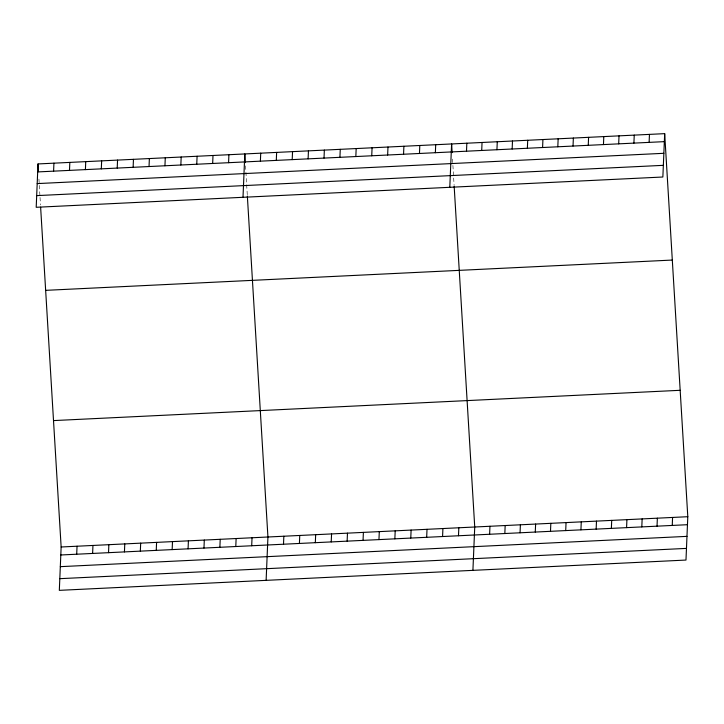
<?xml version="1.0" encoding="UTF-8"?>
<svg xmlns="http://www.w3.org/2000/svg" width="724" height="724" viewBox="0 0 724 724"><rect width="100%" height="100%" fill="white"/><g stroke="black" fill="none" stroke-linecap="round" stroke-linejoin="round"><path stroke-width="0.54" stroke-dasharray="3.62 2.71" d="M452.527 159.072L454.093 185.009M245.536 165.832L247.291 195M38.933 179.063L39.974 196.349M40.037 197.435L40.499 204.992"/><path stroke-width="1.09" d="M38.019 163.941L36.2 207.29L662.858 177.009L664.677 133.65L38.019 163.941L38.472 171.498M53.594 171.163L53.929 163.172M69.495 170.393L69.83 162.402M40.625 207.155L61.142 546.991L59.323 590.35L685.981 560.059L687.8 516.71L664.677 133.65M85.405 169.624L85.74 161.633M76.708 554.213L77.043 546.222M101.315 168.855L101.65 160.864M92.618 553.444L92.953 545.462M117.216 168.086L117.55 160.095M108.528 552.674L108.862 544.692M133.125 167.316L133.46 159.325M124.438 551.905L124.772 543.923M149.035 166.547L149.37 158.556M140.338 551.136L140.673 543.154M164.945 165.778L165.28 157.787M156.248 550.376L156.583 542.385M180.846 165.009L181.181 157.018M172.158 549.606L172.493 541.615M196.756 164.239L197.091 156.248M188.068 548.837L188.403 540.846M212.666 163.47L213.001 155.479M203.969 548.068L204.304 540.077M228.576 162.701L228.911 154.71M219.879 547.299L220.214 539.308M243.002 197.299L244.812 153.94L245.336 162.583M235.789 546.529L236.124 538.538M260.387 161.162L260.721 153.171M251.699 545.76L252.033 537.769M276.297 160.393L276.631 152.402M266.124 580.349L267.934 537L247.355 196.077M292.206 159.624L292.541 151.642M283.509 544.222L283.844 536.231M308.107 158.855L308.442 150.873M299.419 543.452L299.754 535.461M324.017 158.085L324.352 150.103M315.329 542.683L315.664 534.692M339.927 157.316L340.262 149.334M331.23 541.914L331.565 533.923M355.837 156.547L356.172 148.565M347.14 541.145L347.475 533.154M371.738 155.787L372.073 147.796M363.05 540.375L363.385 532.384M387.648 155.017L387.983 147.026M378.96 539.606L379.295 531.615M403.558 154.248L403.892 146.257M394.861 538.837L395.195 530.855M419.468 153.479L419.802 145.488M410.77 538.068L411.105 530.086M435.368 152.71L435.703 144.719M426.68 537.299L427.015 529.316M449.794 187.299L451.613 143.949L452.138 152.592M442.581 536.529L442.916 528.547M466.5 151.207L466.835 143.216M458.491 535.76L458.826 527.778M481.713 150.465L482.048 142.474M472.917 570.358L474.736 527.009L454.156 186.086M496.936 149.732L497.27 141.741M489.623 534.258L489.958 526.267M512.158 148.999L512.492 141.008M504.836 533.525L505.171 525.534M527.371 148.257L527.706 140.275M520.058 532.792L520.393 524.8M542.593 147.524L542.928 139.533M535.28 532.049L535.615 524.067M557.815 146.791L558.15 138.8M550.493 531.316L550.828 523.325M573.028 146.058L573.363 138.067M565.716 530.583L566.05 522.592M588.25 145.316L588.585 137.334M580.929 529.85L581.263 521.859M603.463 144.583L603.798 136.592M596.151 529.108L596.486 521.126M618.685 143.85L619.02 135.859M611.373 528.375L611.708 520.384M633.907 143.117L634.242 135.126M626.586 527.642L626.921 519.651M649.12 142.375L649.455 134.383M641.808 526.909L642.143 518.918M657.03 526.167L657.365 518.176M672.243 525.434L672.578 517.443M37.684 171.923L664.342 141.642M37.196 183.597L663.854 153.307M36.689 195.625L663.347 165.334M45.648 290.351L672.306 260.061M53.513 420.59L680.171 390.299M61.142 546.991L687.8 516.71M60.807 554.982L687.465 524.701M60.318 566.657L686.976 536.366M59.811 578.675L686.47 548.394"/></g></svg>
